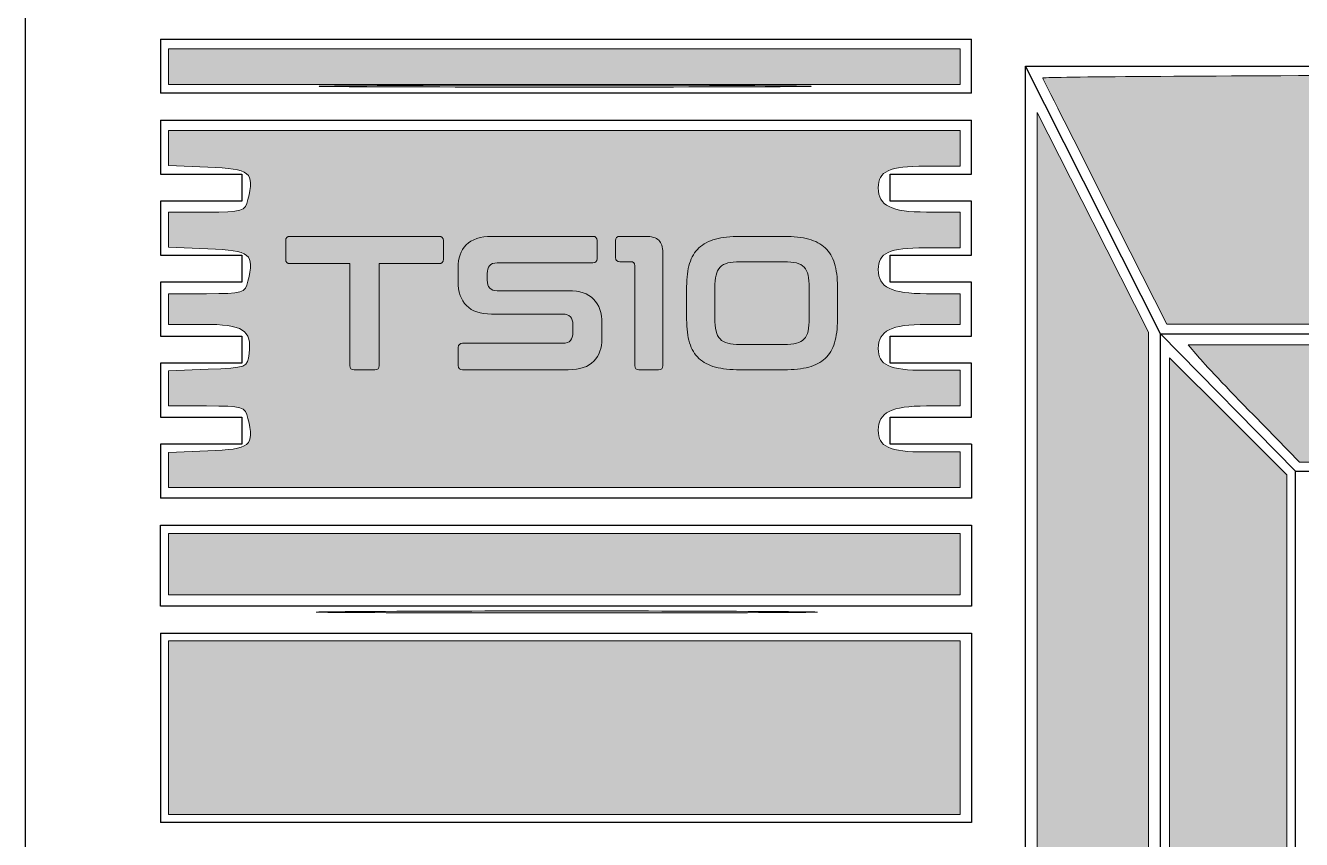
# Model space of a CAD drawing. Header units: millimetres. Extents: x 69 to 133, y 42 to 159.
# Drawn here: x 69.26 to 92.29, y 86.5 to 101.2 of the extents above; entities that cross this region are included whole.
import ezdxf

# ---------------------------------------------------------------- set-up
doc = ezdxf.new("R2010")
doc.units = ezdxf.units.MM
doc.header["$MEASUREMENT"] = 0
doc.layers.add('svg1962', color=7, linetype='Continuous')

# ---------------------------------------------------------------- blocks, each defined once
blk = doc.blocks.new('block 3')
at = {"layer": 'svg1962', "true_color": 0x999999}
h = blk.add_hatch(color=253, dxfattribs=at)
h.dxf.hatch_style = 2
h.paths.add_polyline_path([(71.835, 100.462), (71.835, 100.784), (78.979, 100.784), (86.123, 100.784), (86.123, 100.462), (86.123, 100.139), (78.979, 100.139), (71.835, 100.139)])
at = {"layer": 'svg1962', "true_color": 0x333333}
h = blk.add_hatch(color=250, dxfattribs=at)
h.dxf.hatch_style = 2
edge = h.paths.add_edge_path()
edge.add_spline(control_points=[(88.751, 97.996), (88.144, 99.2), (87.633, 100.216), (87.615, 100.254), (87.597, 100.292), (97.334, 100.324), (109.253, 100.324), (109.253, 100.324), (130.924, 100.324), (130.924, 100.324), (130.924, 100.324), (129.796, 98.065), (129.796, 98.065), (129.796, 98.065), (128.668, 95.807), (128.668, 95.807), (128.668, 95.807), (109.261, 95.807), (109.261, 95.807), (109.261, 95.807), (89.855, 95.807), (89.855, 95.807), (89.855, 95.807), (88.751, 97.996), (88.751, 97.996)], knot_values=[0, 0, 0, 0, 1, 1, 1, 2, 2, 2, 3, 3, 3, 4, 4, 4, 5, 5, 5, 6, 6, 6, 7, 7, 7, 8, 8, 8, 8], degree=3, periodic=1)
at = {"layer": 'svg1962', "true_color": 0x808080}
h = blk.add_hatch(color=8, dxfattribs=at)
h.dxf.hatch_style = 2
edge = h.paths.add_edge_path()
edge.add_spline(control_points=[(75.414, 100.116), (77.407, 100.13), (80.643, 100.13), (82.604, 100.116), (84.565, 100.102), (82.933, 100.091), (78.979, 100.091), (75.024, 100.091), (73.42, 100.102), (75.414, 100.116), (75.414, 100.116), (75.414, 100.116), (75.414, 100.116)], knot_values=[0, 0, 0, 0, 1, 1, 1, 2, 2, 2, 3, 3, 3, 4, 4, 4, 4], degree=3, periodic=1)
at = {"layer": 'svg1962', "true_color": 0x1a1a1a}
h = blk.add_hatch(color=179, dxfattribs=at)
h.dxf.hatch_style = 2
edge = h.paths.add_edge_path()
edge.add_spline(control_points=[(87.511, 72.092), (87.511, 72.092), (87.516, 99.632), (87.516, 99.632), (87.516, 99.632), (88.52, 97.65), (88.52, 97.65), (88.52, 97.65), (89.524, 95.668), (89.524, 95.668), (89.524, 95.668), (89.529, 71.17), (89.529, 71.17), (89.529, 71.17), (89.534, 46.673), (89.534, 46.673), (89.534, 46.673), (109.215, 46.673), (109.215, 46.673), (109.215, 46.673), (128.896, 46.673), (128.896, 46.673), (128.896, 46.673), (128.896, 71.102), (128.896, 71.102), (128.896, 71.102), (128.896, 95.532), (128.896, 95.532), (128.896, 95.532), (129.532, 96.799), (129.532, 96.799), (129.882, 97.495), (130.359, 98.418), (130.591, 98.849), (130.591, 98.849), (131.013, 99.632), (131.013, 99.632), (131.013, 99.632), (131.015, 72.092), (131.015, 72.092), (131.015, 72.092), (131.017, 44.552), (131.017, 44.552), (131.017, 44.552), (109.261, 44.552), (109.261, 44.552), (109.261, 44.552), (87.506, 44.552), (87.506, 44.552), (87.506, 44.552), (87.511, 72.092), (87.511, 72.092)], knot_values=[0, 0, 0, 0, 1, 1, 1, 2, 2, 2, 3, 3, 3, 4, 4, 4, 5, 5, 5, 6, 6, 6, 7, 7, 7, 8, 8, 8, 9, 9, 9, 10, 10, 10, 11, 11, 11, 12, 12, 12, 13, 13, 13, 14, 14, 14, 15, 15, 15, 16, 16, 16, 17, 17, 17, 17], degree=3, periodic=1)
at = {"layer": 'svg1962', "true_color": 0x999999}
h = blk.add_hatch(color=253, dxfattribs=at)
h.dxf.hatch_style = 2
edge = h.paths.add_edge_path()
edge.add_spline(control_points=[(71.835, 93.175), (71.835, 93.175), (71.835, 93.494), (71.835, 93.494), (71.835, 93.494), (72.548, 93.521), (72.548, 93.521), (73.319, 93.55), (73.394, 93.612), (73.27, 94.108), (73.217, 94.32), (73.177, 94.332), (72.524, 94.332), (72.524, 94.332), (71.835, 94.332), (71.835, 94.332), (71.835, 94.332), (71.835, 94.65), (71.835, 94.65), (71.835, 94.65), (71.835, 94.969), (71.835, 94.969), (71.835, 94.969), (72.549, 94.996), (72.549, 94.996), (73.256, 95.023), (73.264, 95.026), (73.293, 95.282), (73.341, 95.703), (73.179, 95.806), (72.469, 95.806), (72.469, 95.806), (71.835, 95.806), (71.835, 95.806), (71.835, 95.806), (71.835, 96.083), (71.835, 96.083), (71.835, 96.083), (71.835, 96.36), (71.835, 96.36), (71.835, 96.36), (72.524, 96.36), (72.524, 96.36), (73.177, 96.36), (73.217, 96.371), (73.27, 96.583), (73.394, 97.079), (73.319, 97.141), (72.548, 97.17), (72.548, 97.17), (71.835, 97.197), (71.835, 97.197), (71.835, 97.197), (71.835, 97.516), (71.835, 97.516), (71.835, 97.516), (71.835, 97.834), (71.835, 97.834), (71.835, 97.834), (72.524, 97.834), (72.524, 97.834), (73.177, 97.834), (73.217, 97.846), (73.27, 98.058), (73.394, 98.554), (73.319, 98.616), (72.548, 98.645), (72.548, 98.645), (71.835, 98.672), (71.835, 98.672), (71.835, 98.672), (71.835, 98.991), (71.835, 98.991), (71.835, 98.991), (71.835, 99.309), (71.835, 99.309), (71.835, 99.309), (78.979, 99.309), (78.979, 99.309), (78.979, 99.309), (86.123, 99.309), (86.123, 99.309), (86.123, 99.309), (86.123, 98.987), (86.123, 98.987), (86.123, 98.987), (86.123, 98.664), (86.123, 98.664), (86.123, 98.664), (85.496, 98.664), (85.496, 98.664), (84.844, 98.664), (84.648, 98.573), (84.648, 98.27), (84.648, 97.95), (84.878, 97.834), (85.517, 97.834), (85.517, 97.834), (86.123, 97.834), (86.123, 97.834), (86.123, 97.834), (86.123, 97.512), (86.123, 97.512), (86.123, 97.512), (86.123, 97.189), (86.123, 97.189), (86.123, 97.189), (85.496, 97.189), (85.496, 97.189), (84.844, 97.189), (84.648, 97.098), (84.648, 96.795), (84.648, 96.475), (84.878, 96.36), (85.517, 96.36), (85.517, 96.36), (86.123, 96.36), (86.123, 96.36), (86.123, 96.36), (86.123, 96.083), (86.123, 96.083), (86.123, 96.083), (86.123, 95.806), (86.123, 95.806), (86.123, 95.806), (85.517, 95.806), (85.517, 95.806), (84.878, 95.806), (84.648, 95.691), (84.648, 95.371), (84.648, 95.068), (84.844, 94.977), (85.496, 94.977), (85.496, 94.977), (86.123, 94.977), (86.123, 94.977), (86.123, 94.977), (86.123, 94.654), (86.123, 94.654), (86.123, 94.654), (86.123, 94.332), (86.123, 94.332), (86.123, 94.332), (85.517, 94.332), (85.517, 94.332), (84.878, 94.332), (84.648, 94.216), (84.648, 93.896), (84.648, 93.593), (84.844, 93.502), (85.496, 93.502), (85.496, 93.502), (86.123, 93.502), (86.123, 93.502), (86.123, 93.502), (86.123, 93.179), (86.123, 93.179), (86.123, 93.179), (86.123, 92.857), (86.123, 92.857), (86.123, 92.857), (78.979, 92.857), (78.979, 92.857), (78.979, 92.857), (71.835, 92.857), (71.835, 92.857), (71.835, 92.857), (71.835, 93.175), (71.835, 93.175)], knot_values=[0, 0, 0, 0, 1, 1, 1, 2, 2, 2, 3, 3, 3, 4, 4, 4, 5, 5, 5, 6, 6, 6, 7, 7, 7, 8, 8, 8, 9, 9, 9, 10, 10, 10, 11, 11, 11, 12, 12, 12, 13, 13, 13, 14, 14, 14, 15, 15, 15, 16, 16, 16, 17, 17, 17, 18, 18, 18, 19, 19, 19, 20, 20, 20, 21, 21, 21, 22, 22, 22, 23, 23, 23, 24, 24, 24, 25, 25, 25, 26, 26, 26, 27, 27, 27, 28, 28, 28, 29, 29, 29, 30, 30, 30, 31, 31, 31, 32, 32, 32, 33, 33, 33, 34, 34, 34, 35, 35, 35, 36, 36, 36, 37, 37, 37, 38, 38, 38, 39, 39, 39, 40, 40, 40, 41, 41, 41, 42, 42, 42, 43, 43, 43, 44, 44, 44, 45, 45, 45, 46, 46, 46, 47, 47, 47, 48, 48, 48, 49, 49, 49, 50, 50, 50, 51, 51, 51, 52, 52, 52, 53, 53, 53, 54, 54, 54, 55, 55, 55, 56, 56, 56, 56], degree=3, periodic=1)
at = {"layer": 'svg1962', "true_color": 0x666666}
h = blk.add_hatch(color=251, dxfattribs=at)
h.dxf.hatch_style = 2
edge = h.paths.add_edge_path()
edge.add_spline(control_points=[(91.418, 94.17), (90.961, 94.639), (90.509, 95.116), (90.415, 95.23), (90.415, 95.23), (90.243, 95.438), (90.243, 95.438), (90.243, 95.438), (109.255, 95.438), (109.255, 95.438), (109.255, 95.438), (128.267, 95.438), (128.267, 95.438), (128.267, 95.438), (127.277, 94.378), (127.277, 94.378), (127.277, 94.378), (126.287, 93.318), (126.287, 93.318), (126.287, 93.318), (109.269, 93.318), (109.269, 93.318), (109.269, 93.318), (92.25, 93.318), (92.25, 93.318), (92.25, 93.318), (91.418, 94.17), (91.418, 94.17)], knot_values=[0, 0, 0, 0, 1, 1, 1, 2, 2, 2, 3, 3, 3, 4, 4, 4, 5, 5, 5, 6, 6, 6, 7, 7, 7, 8, 8, 8, 9, 9, 9, 9], degree=3, periodic=1)
at = {"layer": 'svg1962', "true_color": 0x333333}
h = blk.add_hatch(color=250, dxfattribs=at)
h.dxf.hatch_style = 2
h.paths.add_polyline_path([(89.903, 71.077), (89.903, 95.204), (90.963, 94.147), (92.023, 93.09), (92.023, 70.02), (92.023, 46.949), (90.963, 46.949), (89.903, 46.949)])
at = {"layer": 'svg1962', "true_color": 0x999999}
h = blk.add_hatch(color=253, dxfattribs=at)
h.dxf.hatch_style = 2
h.paths.add_polyline_path([(71.835, 91.474), (71.835, 92.027), (78.979, 92.027), (86.123, 92.027), (86.123, 91.474), (86.123, 90.921), (78.979, 90.921), (71.835, 90.921)])
h = blk.add_hatch(color=253, dxfattribs=at)
h.dxf.hatch_style = 2
edge = h.paths.add_edge_path()
edge.add_spline(control_points=[(75.361, 90.621), (77.376, 90.635), (80.674, 90.635), (82.689, 90.621), (84.705, 90.607), (83.056, 90.596), (79.025, 90.596), (74.994, 90.596), (73.345, 90.607), (75.361, 90.621)], knot_values=[0, 0, 0, 0, 1, 1, 1, 2, 2, 2, 3, 3, 3, 3], degree=3, periodic=1)
h = blk.add_hatch(color=253, dxfattribs=at)
h.dxf.hatch_style = 2
h.paths.add_polyline_path([(71.835, 88.524), (71.835, 90.091), (78.979, 90.091), (86.123, 90.091), (86.123, 88.524), (86.123, 86.957), (78.979, 86.957), (71.835, 86.957)])
at = {"layer": 'svg1962', "color": 254, "lineweight": 25, "true_color": 0xe7e7e7}
blk.add_lwpolyline([(69.255, 159.004), (133.154, 159.004), (133.154, 41.938), (69.255, 41.938), (69.255, 159.004)], dxfattribs=at)
at = {"layer": 'svg1962', "color": 178, "lineweight": 25, "true_color": 0x060606}
for points in [[(71.694, 100.959), (86.327, 100.959)], [(71.694, 100.959), (71.694, 99.983)], [(86.327, 99.983), (86.327, 100.959)], [(87.303, 44.377), (87.303, 100.471)], [(87.303, 100.471), (131.203, 100.471)], [(89.742, 95.637), (87.303, 100.471)], [(86.327, 99.983), (71.694, 99.983)], [(71.694, 99.495), (86.327, 99.495)], [(71.694, 99.495), (71.694, 98.52)], [(86.327, 98.52), (86.327, 99.495)], [(71.694, 98.52), (73.157, 98.52)], [(73.157, 98.52), (73.157, 98.032)], [(84.864, 98.52), (86.327, 98.52)], [(84.864, 98.032), (84.864, 98.52)], [(73.157, 98.032), (71.694, 98.032)], [(71.694, 98.032), (71.694, 97.057)], [(86.327, 98.032), (84.864, 98.032)], [(86.327, 97.057), (86.327, 98.032)], [(71.694, 97.057), (73.157, 97.057)], [(73.157, 97.057), (73.157, 96.569)], [(84.864, 97.057), (86.327, 97.057)], [(84.864, 96.569), (84.864, 97.057)], [(73.157, 96.569), (71.694, 96.569)], [(71.694, 96.569), (71.694, 95.593)], [(86.327, 96.569), (84.864, 96.569)], [(86.327, 95.593), (86.327, 96.569)], [(71.694, 95.593), (73.157, 95.593)], [(73.157, 95.593), (73.157, 95.105)], [(84.864, 95.593), (86.327, 95.593)], [(84.864, 95.105), (84.864, 95.593)], [(89.742, 95.637), (128.764, 95.637), (128.764, 46.816), (89.742, 46.816), (89.742, 95.637)], [(92.18, 93.154), (89.742, 95.637)], [(89.742, 95.637), (89.742, 95.637)], [(73.157, 95.105), (71.694, 95.105)], [(71.694, 95.105), (71.694, 94.13)], [(86.327, 95.105), (84.864, 95.105)], [(86.327, 94.13), (86.327, 95.105)], [(71.694, 94.13), (73.157, 94.13)], [(73.157, 94.13), (73.157, 93.642)], [(84.864, 94.13), (86.327, 94.13)], [(84.864, 93.642), (84.864, 94.13)], [(73.157, 93.642), (71.694, 93.642)], [(71.694, 93.642), (71.694, 92.667)], [(86.327, 93.642), (84.864, 93.642)], [(86.327, 93.642), (86.327, 92.667)], [(92.18, 93.154), (126.325, 93.154), (126.325, 46.816), (92.18, 46.816), (92.18, 93.154)], [(86.327, 92.667), (71.694, 92.667)], [(71.694, 92.179), (86.327, 92.179)], [(71.694, 90.715), (71.694, 92.179)], [(86.327, 92.179), (86.327, 90.715)], [(86.327, 90.715), (71.694, 90.715)], [(71.694, 90.228), (86.327, 90.228)], [(71.694, 90.228), (71.694, 86.813)], [(86.327, 90.228), (86.327, 86.813)], [(86.327, 86.813), (71.694, 86.813)]]:
    blk.add_lwpolyline(points, dxfattribs=at)
at = {"layer": 'svg1962', "lineweight": 0}
for points in [[(71.835, 100.462), (71.835, 100.784), (78.979, 100.784), (86.123, 100.784), (86.123, 100.462), (86.123, 100.139), (78.979, 100.139), (71.835, 100.139), (71.835, 100.462)], [(89.903, 71.077), (89.903, 95.204), (90.963, 94.147), (92.023, 93.09), (92.023, 70.02), (92.023, 46.949), (90.963, 46.949), (89.903, 46.949), (89.903, 71.077)], [(71.835, 91.474), (71.835, 92.027), (78.979, 92.027), (86.123, 92.027), (86.123, 91.474), (86.123, 90.921), (78.979, 90.921), (71.835, 90.921), (71.835, 91.474)], [(71.835, 88.524), (71.835, 90.091), (78.979, 90.091), (86.123, 90.091), (86.123, 88.524), (86.123, 86.957), (78.979, 86.957), (71.835, 86.957), (71.835, 88.524)]]:
    blk.add_lwpolyline(points, dxfattribs=at)
for points, knots in [([(88.751, 97.996), (88.144, 99.2), (87.633, 100.216), (87.615, 100.254), (87.597, 100.292), (97.334, 100.324), (109.253, 100.324), (109.253, 100.324), (130.924, 100.324), (130.924, 100.324), (130.924, 100.324), (129.796, 98.065), (129.796, 98.065), (129.796, 98.065), (128.668, 95.807), (128.668, 95.807), (128.668, 95.807), (109.261, 95.807), (109.261, 95.807), (109.261, 95.807), (89.855, 95.807), (89.855, 95.807), (89.855, 95.807), (88.751, 97.996), (88.751, 97.996)], [0, 0, 0, 0, 1, 1, 1, 2, 2, 2, 3, 3, 3, 4, 4, 4, 5, 5, 5, 6, 6, 6, 7, 7, 7, 8, 8, 8, 8]), ([(75.414, 100.116), (77.407, 100.13), (80.643, 100.13), (82.604, 100.116), (84.565, 100.102), (82.933, 100.091), (78.979, 100.091), (75.024, 100.091), (73.42, 100.102), (75.414, 100.116), (75.414, 100.116), (75.414, 100.116), (75.414, 100.116)], [0, 0, 0, 0, 1, 1, 1, 2, 2, 2, 3, 3, 3, 4, 4, 4, 4]), ([(87.511, 72.092), (87.511, 72.092), (87.516, 99.632), (87.516, 99.632), (87.516, 99.632), (88.52, 97.65), (88.52, 97.65), (88.52, 97.65), (89.524, 95.668), (89.524, 95.668), (89.524, 95.668), (89.529, 71.17), (89.529, 71.17), (89.529, 71.17), (89.534, 46.673), (89.534, 46.673), (89.534, 46.673), (109.215, 46.673), (109.215, 46.673), (109.215, 46.673), (128.896, 46.673), (128.896, 46.673), (128.896, 46.673), (128.896, 71.102), (128.896, 71.102), (128.896, 71.102), (128.896, 95.532), (128.896, 95.532), (128.896, 95.532), (129.532, 96.799), (129.532, 96.799), (129.882, 97.495), (130.359, 98.418), (130.591, 98.849), (130.591, 98.849), (131.013, 99.632), (131.013, 99.632), (131.013, 99.632), (131.015, 72.092), (131.015, 72.092), (131.015, 72.092), (131.017, 44.552), (131.017, 44.552), (131.017, 44.552), (109.261, 44.552), (109.261, 44.552), (109.261, 44.552), (87.506, 44.552), (87.506, 44.552), (87.506, 44.552), (87.511, 72.092), (87.511, 72.092)], [0, 0, 0, 0, 1, 1, 1, 2, 2, 2, 3, 3, 3, 4, 4, 4, 5, 5, 5, 6, 6, 6, 7, 7, 7, 8, 8, 8, 9, 9, 9, 10, 10, 10, 11, 11, 11, 12, 12, 12, 13, 13, 13, 14, 14, 14, 15, 15, 15, 16, 16, 16, 17, 17, 17, 17]), ([(71.835, 93.175), (71.835, 93.175), (71.835, 93.494), (71.835, 93.494), (71.835, 93.494), (72.548, 93.521), (72.548, 93.521), (73.319, 93.55), (73.394, 93.612), (73.27, 94.108), (73.217, 94.32), (73.177, 94.332), (72.524, 94.332), (72.524, 94.332), (71.835, 94.332), (71.835, 94.332), (71.835, 94.332), (71.835, 94.65), (71.835, 94.65), (71.835, 94.65), (71.835, 94.969), (71.835, 94.969), (71.835, 94.969), (72.549, 94.996), (72.549, 94.996), (73.256, 95.023), (73.264, 95.026), (73.293, 95.282), (73.341, 95.703), (73.179, 95.806), (72.469, 95.806), (72.469, 95.806), (71.835, 95.806), (71.835, 95.806), (71.835, 95.806), (71.835, 96.083), (71.835, 96.083), (71.835, 96.083), (71.835, 96.36), (71.835, 96.36), (71.835, 96.36), (72.524, 96.36), (72.524, 96.36), (73.177, 96.36), (73.217, 96.371), (73.27, 96.583), (73.394, 97.079), (73.319, 97.141), (72.548, 97.17), (72.548, 97.17), (71.835, 97.197), (71.835, 97.197), (71.835, 97.197), (71.835, 97.516), (71.835, 97.516), (71.835, 97.516), (71.835, 97.834), (71.835, 97.834), (71.835, 97.834), (72.524, 97.834), (72.524, 97.834), (73.177, 97.834), (73.217, 97.846), (73.27, 98.058), (73.394, 98.554), (73.319, 98.616), (72.548, 98.645), (72.548, 98.645), (71.835, 98.672), (71.835, 98.672), (71.835, 98.672), (71.835, 98.991), (71.835, 98.991), (71.835, 98.991), (71.835, 99.309), (71.835, 99.309), (71.835, 99.309), (78.979, 99.309), (78.979, 99.309), (78.979, 99.309), (86.123, 99.309), (86.123, 99.309), (86.123, 99.309), (86.123, 98.987), (86.123, 98.987), (86.123, 98.987), (86.123, 98.664), (86.123, 98.664), (86.123, 98.664), (85.496, 98.664), (85.496, 98.664), (84.844, 98.664), (84.648, 98.573), (84.648, 98.27), (84.648, 97.95), (84.878, 97.834), (85.517, 97.834), (85.517, 97.834), (86.123, 97.834), (86.123, 97.834), (86.123, 97.834), (86.123, 97.512), (86.123, 97.512), (86.123, 97.512), (86.123, 97.189), (86.123, 97.189), (86.123, 97.189), (85.496, 97.189), (85.496, 97.189), (84.844, 97.189), (84.648, 97.098), (84.648, 96.795), (84.648, 96.475), (84.878, 96.36), (85.517, 96.36), (85.517, 96.36), (86.123, 96.36), (86.123, 96.36), (86.123, 96.36), (86.123, 96.083), (86.123, 96.083), (86.123, 96.083), (86.123, 95.806), (86.123, 95.806), (86.123, 95.806), (85.517, 95.806), (85.517, 95.806), (84.878, 95.806), (84.648, 95.691), (84.648, 95.371), (84.648, 95.068), (84.844, 94.977), (85.496, 94.977), (85.496, 94.977), (86.123, 94.977), (86.123, 94.977), (86.123, 94.977), (86.123, 94.654), (86.123, 94.654), (86.123, 94.654), (86.123, 94.332), (86.123, 94.332), (86.123, 94.332), (85.517, 94.332), (85.517, 94.332), (84.878, 94.332), (84.648, 94.216), (84.648, 93.896), (84.648, 93.593), (84.844, 93.502), (85.496, 93.502), (85.496, 93.502), (86.123, 93.502), (86.123, 93.502), (86.123, 93.502), (86.123, 93.179), (86.123, 93.179), (86.123, 93.179), (86.123, 92.857), (86.123, 92.857), (86.123, 92.857), (78.979, 92.857), (78.979, 92.857), (78.979, 92.857), (71.835, 92.857), (71.835, 92.857), (71.835, 92.857), (71.835, 93.175), (71.835, 93.175)], [0, 0, 0, 0, 1, 1, 1, 2, 2, 2, 3, 3, 3, 4, 4, 4, 5, 5, 5, 6, 6, 6, 7, 7, 7, 8, 8, 8, 9, 9, 9, 10, 10, 10, 11, 11, 11, 12, 12, 12, 13, 13, 13, 14, 14, 14, 15, 15, 15, 16, 16, 16, 17, 17, 17, 18, 18, 18, 19, 19, 19, 20, 20, 20, 21, 21, 21, 22, 22, 22, 23, 23, 23, 24, 24, 24, 25, 25, 25, 26, 26, 26, 27, 27, 27, 28, 28, 28, 29, 29, 29, 30, 30, 30, 31, 31, 31, 32, 32, 32, 33, 33, 33, 34, 34, 34, 35, 35, 35, 36, 36, 36, 37, 37, 37, 38, 38, 38, 39, 39, 39, 40, 40, 40, 41, 41, 41, 42, 42, 42, 43, 43, 43, 44, 44, 44, 45, 45, 45, 46, 46, 46, 47, 47, 47, 48, 48, 48, 49, 49, 49, 50, 50, 50, 51, 51, 51, 52, 52, 52, 53, 53, 53, 54, 54, 54, 55, 55, 55, 56, 56, 56, 56]), ([(91.418, 94.17), (90.961, 94.639), (90.509, 95.116), (90.415, 95.23), (90.415, 95.23), (90.243, 95.438), (90.243, 95.438), (90.243, 95.438), (109.255, 95.438), (109.255, 95.438), (109.255, 95.438), (128.267, 95.438), (128.267, 95.438), (128.267, 95.438), (127.277, 94.378), (127.277, 94.378), (127.277, 94.378), (126.287, 93.318), (126.287, 93.318), (126.287, 93.318), (109.269, 93.318), (109.269, 93.318), (109.269, 93.318), (92.25, 93.318), (92.25, 93.318), (92.25, 93.318), (91.418, 94.17), (91.418, 94.17)], [0, 0, 0, 0, 1, 1, 1, 2, 2, 2, 3, 3, 3, 4, 4, 4, 5, 5, 5, 6, 6, 6, 7, 7, 7, 8, 8, 8, 9, 9, 9, 9]), ([(75.361, 90.621), (77.376, 90.635), (80.674, 90.635), (82.689, 90.621), (84.705, 90.607), (83.056, 90.596), (79.025, 90.596), (74.994, 90.596), (73.345, 90.607), (75.361, 90.621)], [0, 0, 0, 0, 1, 1, 1, 2, 2, 2, 3, 3, 3, 3])]:
    blk.add_open_spline(points, degree=3, knots=knots, dxfattribs=at)
blk = doc.blocks.new('block 62')
at = {"layer": 'svg1962', "true_color": 0x000000}
h = blk.add_hatch(color=178, dxfattribs=at)
h.dxf.hatch_style = 2
edge = h.paths.add_edge_path()
edge.add_spline(control_points=[(76.718, 97.395), (76.771, 97.395), (76.797, 97.37), (76.797, 97.319), (76.797, 97.319), (76.797, 96.982), (76.797, 96.982), (76.797, 96.929), (76.771, 96.903), (76.718, 96.903), (76.718, 96.903), (75.637, 96.903), (75.637, 96.903), (75.637, 96.903), (75.637, 95.062), (75.637, 95.062), (75.637, 95.011), (75.612, 94.986), (75.562, 94.986), (75.562, 94.986), (75.186, 94.986), (75.186, 94.986), (75.136, 94.986), (75.111, 95.011), (75.111, 95.062), (75.111, 95.062), (75.111, 96.903), (75.111, 96.903), (75.111, 96.903), (74.03, 96.903), (74.03, 96.903), (73.977, 96.903), (73.951, 96.929), (73.951, 96.982), (73.951, 96.982), (73.951, 97.319), (73.951, 97.319), (73.951, 97.37), (73.977, 97.395), (74.03, 97.395), (74.03, 97.395), (76.718, 97.395), (76.718, 97.395)], knot_values=[0, 0, 0, 0, 1, 1, 1, 2, 2, 2, 3, 3, 3, 4, 4, 4, 5, 5, 5, 6, 6, 6, 7, 7, 7, 8, 8, 8, 9, 9, 9, 10, 10, 10, 11, 11, 11, 12, 12, 12, 13, 13, 13, 14, 14, 14, 14], degree=3, periodic=1)
h = blk.add_hatch(color=178, dxfattribs=at)
h.dxf.hatch_style = 2
edge = h.paths.add_edge_path()
edge.add_spline(control_points=[(79.495, 97.395), (79.546, 97.395), (79.571, 97.37), (79.571, 97.319), (79.571, 97.319), (79.571, 96.992), (79.571, 96.992), (79.571, 96.942), (79.546, 96.916), (79.495, 96.916), (79.495, 96.916), (77.771, 96.916), (77.771, 96.916), (77.704, 96.916), (77.657, 96.899), (77.63, 96.865), (77.602, 96.83), (77.589, 96.783), (77.589, 96.724), (77.589, 96.724), (77.589, 96.607), (77.589, 96.607), (77.589, 96.478), (77.648, 96.414), (77.768, 96.414), (77.768, 96.414), (79.058, 96.414), (79.058, 96.414), (79.258, 96.414), (79.408, 96.363), (79.509, 96.261), (79.61, 96.159), (79.66, 96.012), (79.66, 95.822), (79.66, 95.822), (79.66, 95.547), (79.66, 95.547), (79.66, 95.379), (79.611, 95.244), (79.512, 95.141), (79.414, 95.037), (79.26, 94.986), (79.051, 94.986), (79.051, 94.986), (77.145, 94.986), (77.145, 94.986), (77.092, 94.986), (77.066, 95.011), (77.066, 95.062), (77.066, 95.062), (77.066, 95.389), (77.066, 95.389), (77.066, 95.439), (77.092, 95.464), (77.145, 95.464), (77.145, 95.464), (78.952, 95.464), (78.952, 95.464), (79.018, 95.464), (79.065, 95.481), (79.093, 95.516), (79.12, 95.55), (79.134, 95.597), (79.134, 95.657), (79.134, 95.657), (79.134, 95.798), (79.134, 95.798), (79.134, 95.926), (79.074, 95.991), (78.955, 95.991), (78.955, 95.991), (77.664, 95.991), (77.664, 95.991), (77.465, 95.991), (77.314, 96.042), (77.214, 96.144), (77.113, 96.246), (77.062, 96.392), (77.062, 96.583), (77.062, 96.583), (77.062, 96.834), (77.062, 96.834), (77.062, 97.001), (77.111, 97.137), (77.21, 97.24), (77.309, 97.343), (77.462, 97.395), (77.671, 97.395), (77.671, 97.395), (79.495, 97.395), (79.495, 97.395)], knot_values=[0, 0, 0, 0, 1, 1, 1, 2, 2, 2, 3, 3, 3, 4, 4, 4, 5, 5, 5, 6, 6, 6, 7, 7, 7, 8, 8, 8, 9, 9, 9, 10, 10, 10, 11, 11, 11, 12, 12, 12, 13, 13, 13, 14, 14, 14, 15, 15, 15, 16, 16, 16, 17, 17, 17, 18, 18, 18, 19, 19, 19, 20, 20, 20, 21, 21, 21, 22, 22, 22, 23, 23, 23, 24, 24, 24, 25, 25, 25, 26, 26, 26, 27, 27, 27, 28, 28, 28, 29, 29, 29, 30, 30, 30, 30], degree=3, periodic=1)
h = blk.add_hatch(color=178, dxfattribs=at)
h.dxf.hatch_style = 2
edge = h.paths.add_edge_path()
edge.add_spline(control_points=[(80.442, 97.395), (80.556, 97.395), (80.638, 97.371), (80.686, 97.324), (80.734, 97.277), (80.758, 97.203), (80.758, 97.102), (80.758, 97.102), (80.758, 95.062), (80.758, 95.062), (80.758, 95.011), (80.733, 94.986), (80.683, 94.986), (80.683, 94.986), (80.328, 94.986), (80.328, 94.986), (80.278, 94.986), (80.252, 95.011), (80.252, 95.062), (80.252, 95.062), (80.252, 96.865), (80.252, 96.865), (80.252, 96.913), (80.228, 96.937), (80.18, 96.937), (80.18, 96.937), (79.984, 96.937), (79.984, 96.937), (79.931, 96.937), (79.905, 96.963), (79.905, 97.013), (79.905, 97.013), (79.905, 97.319), (79.905, 97.319), (79.905, 97.37), (79.931, 97.395), (79.984, 97.395), (79.984, 97.395), (80.442, 97.395), (80.442, 97.395)], knot_values=[0, 0, 0, 0, 1, 1, 1, 2, 2, 2, 3, 3, 3, 4, 4, 4, 5, 5, 5, 6, 6, 6, 7, 7, 7, 8, 8, 8, 9, 9, 9, 10, 10, 10, 11, 11, 11, 12, 12, 12, 13, 13, 13, 13], degree=3, periodic=1)
h = blk.add_hatch(color=178, dxfattribs=at)
h.dxf.hatch_style = 2
edge = h.paths.add_edge_path()
edge.add_spline(control_points=[(82.947, 97.395), (83.121, 97.395), (83.269, 97.378), (83.391, 97.345), (83.513, 97.312), (83.612, 97.259), (83.689, 97.187), (83.766, 97.114), (83.822, 97.021), (83.857, 96.906), (83.893, 96.791), (83.911, 96.652), (83.911, 96.486), (83.911, 96.486), (83.911, 95.895), (83.911, 95.895), (83.911, 95.729), (83.893, 95.589), (83.857, 95.473), (83.822, 95.357), (83.766, 95.263), (83.689, 95.19), (83.612, 95.118), (83.513, 95.066), (83.391, 95.034), (83.269, 95.002), (83.121, 94.986), (82.947, 94.986), (82.947, 94.986), (82.152, 94.986), (82.152, 94.986), (81.978, 94.986), (81.83, 95.002), (81.708, 95.034), (81.587, 95.066), (81.487, 95.118), (81.41, 95.19), (81.334, 95.263), (81.277, 95.357), (81.242, 95.473), (81.206, 95.589), (81.188, 95.729), (81.188, 95.895), (81.188, 95.895), (81.188, 96.486), (81.188, 96.486), (81.188, 96.652), (81.206, 96.791), (81.242, 96.906), (81.277, 97.021), (81.334, 97.114), (81.41, 97.187), (81.487, 97.259), (81.587, 97.312), (81.708, 97.345), (81.83, 97.378), (81.978, 97.395), (82.152, 97.395), (82.152, 97.395), (82.947, 97.395), (82.947, 97.395)], knot_values=[0, 0, 0, 0, 1, 1, 1, 2, 2, 2, 3, 3, 3, 4, 4, 4, 5, 5, 5, 6, 6, 6, 7, 7, 7, 8, 8, 8, 9, 9, 9, 10, 10, 10, 11, 11, 11, 12, 12, 12, 13, 13, 13, 14, 14, 14, 15, 15, 15, 16, 16, 16, 17, 17, 17, 18, 18, 18, 19, 19, 19, 20, 20, 20, 20], degree=3, periodic=1)
edge = h.paths.add_edge_path()
edge.add_spline(control_points=[(81.698, 95.915), (81.698, 95.823), (81.705, 95.747), (81.719, 95.686), (81.732, 95.625), (81.756, 95.577), (81.791, 95.542), (81.825, 95.506), (81.872, 95.481), (81.93, 95.466), (81.989, 95.451), (82.063, 95.443), (82.152, 95.443), (82.152, 95.443), (82.947, 95.443), (82.947, 95.443), (83.037, 95.443), (83.111, 95.451), (83.169, 95.466), (83.228, 95.481), (83.274, 95.506), (83.308, 95.542), (83.343, 95.577), (83.367, 95.625), (83.381, 95.686), (83.395, 95.747), (83.401, 95.823), (83.401, 95.915), (83.401, 95.915), (83.401, 96.466), (83.401, 96.466), (83.401, 96.557), (83.395, 96.633), (83.381, 96.693), (83.367, 96.752), (83.343, 96.801), (83.308, 96.837), (83.274, 96.874), (83.228, 96.9), (83.169, 96.915), (83.111, 96.93), (83.037, 96.937), (82.947, 96.937), (82.947, 96.937), (82.152, 96.937), (82.152, 96.937), (82.063, 96.937), (81.989, 96.93), (81.93, 96.915), (81.872, 96.9), (81.825, 96.874), (81.791, 96.837), (81.756, 96.801), (81.732, 96.752), (81.719, 96.693), (81.705, 96.633), (81.698, 96.557), (81.698, 96.466), (81.698, 96.466), (81.698, 95.915), (81.698, 95.915)], knot_values=[0, 0, 0, 0, 1, 1, 1, 2, 2, 2, 3, 3, 3, 4, 4, 4, 5, 5, 5, 6, 6, 6, 7, 7, 7, 8, 8, 8, 9, 9, 9, 10, 10, 10, 11, 11, 11, 12, 12, 12, 13, 13, 13, 14, 14, 14, 15, 15, 15, 16, 16, 16, 17, 17, 17, 18, 18, 18, 19, 19, 19, 20, 20, 20, 20], degree=3, periodic=1)
at = {"layer": 'svg1962', "lineweight": 0}
for points, knots in [([(76.718, 97.395), (76.771, 97.395), (76.797, 97.37), (76.797, 97.319), (76.797, 97.319), (76.797, 96.982), (76.797, 96.982), (76.797, 96.929), (76.771, 96.903), (76.718, 96.903), (76.718, 96.903), (75.637, 96.903), (75.637, 96.903), (75.637, 96.903), (75.637, 95.062), (75.637, 95.062), (75.637, 95.011), (75.612, 94.986), (75.562, 94.986), (75.562, 94.986), (75.186, 94.986), (75.186, 94.986), (75.136, 94.986), (75.111, 95.011), (75.111, 95.062), (75.111, 95.062), (75.111, 96.903), (75.111, 96.903), (75.111, 96.903), (74.03, 96.903), (74.03, 96.903), (73.977, 96.903), (73.951, 96.929), (73.951, 96.982), (73.951, 96.982), (73.951, 97.319), (73.951, 97.319), (73.951, 97.37), (73.977, 97.395), (74.03, 97.395), (74.03, 97.395), (76.718, 97.395), (76.718, 97.395)], [0, 0, 0, 0, 1, 1, 1, 2, 2, 2, 3, 3, 3, 4, 4, 4, 5, 5, 5, 6, 6, 6, 7, 7, 7, 8, 8, 8, 9, 9, 9, 10, 10, 10, 11, 11, 11, 12, 12, 12, 13, 13, 13, 14, 14, 14, 14]), ([(79.495, 97.395), (79.546, 97.395), (79.571, 97.37), (79.571, 97.319), (79.571, 97.319), (79.571, 96.992), (79.571, 96.992), (79.571, 96.942), (79.546, 96.916), (79.495, 96.916), (79.495, 96.916), (77.771, 96.916), (77.771, 96.916), (77.704, 96.916), (77.657, 96.899), (77.63, 96.865), (77.602, 96.83), (77.589, 96.783), (77.589, 96.724), (77.589, 96.724), (77.589, 96.607), (77.589, 96.607), (77.589, 96.478), (77.648, 96.414), (77.768, 96.414), (77.768, 96.414), (79.058, 96.414), (79.058, 96.414), (79.258, 96.414), (79.408, 96.363), (79.509, 96.261), (79.61, 96.159), (79.66, 96.012), (79.66, 95.822), (79.66, 95.822), (79.66, 95.547), (79.66, 95.547), (79.66, 95.379), (79.611, 95.244), (79.512, 95.141), (79.414, 95.037), (79.26, 94.986), (79.051, 94.986), (79.051, 94.986), (77.145, 94.986), (77.145, 94.986), (77.092, 94.986), (77.066, 95.011), (77.066, 95.062), (77.066, 95.062), (77.066, 95.389), (77.066, 95.389), (77.066, 95.439), (77.092, 95.464), (77.145, 95.464), (77.145, 95.464), (78.952, 95.464), (78.952, 95.464), (79.018, 95.464), (79.065, 95.481), (79.093, 95.516), (79.12, 95.55), (79.134, 95.597), (79.134, 95.657), (79.134, 95.657), (79.134, 95.798), (79.134, 95.798), (79.134, 95.926), (79.074, 95.991), (78.955, 95.991), (78.955, 95.991), (77.664, 95.991), (77.664, 95.991), (77.465, 95.991), (77.314, 96.042), (77.214, 96.144), (77.113, 96.246), (77.062, 96.392), (77.062, 96.583), (77.062, 96.583), (77.062, 96.834), (77.062, 96.834), (77.062, 97.001), (77.111, 97.137), (77.21, 97.24), (77.309, 97.343), (77.462, 97.395), (77.671, 97.395), (77.671, 97.395), (79.495, 97.395), (79.495, 97.395)], [0, 0, 0, 0, 1, 1, 1, 2, 2, 2, 3, 3, 3, 4, 4, 4, 5, 5, 5, 6, 6, 6, 7, 7, 7, 8, 8, 8, 9, 9, 9, 10, 10, 10, 11, 11, 11, 12, 12, 12, 13, 13, 13, 14, 14, 14, 15, 15, 15, 16, 16, 16, 17, 17, 17, 18, 18, 18, 19, 19, 19, 20, 20, 20, 21, 21, 21, 22, 22, 22, 23, 23, 23, 24, 24, 24, 25, 25, 25, 26, 26, 26, 27, 27, 27, 28, 28, 28, 29, 29, 29, 30, 30, 30, 30]), ([(80.442, 97.395), (80.556, 97.395), (80.638, 97.371), (80.686, 97.324), (80.734, 97.277), (80.758, 97.203), (80.758, 97.102), (80.758, 97.102), (80.758, 95.062), (80.758, 95.062), (80.758, 95.011), (80.733, 94.986), (80.683, 94.986), (80.683, 94.986), (80.328, 94.986), (80.328, 94.986), (80.278, 94.986), (80.252, 95.011), (80.252, 95.062), (80.252, 95.062), (80.252, 96.865), (80.252, 96.865), (80.252, 96.913), (80.228, 96.937), (80.18, 96.937), (80.18, 96.937), (79.984, 96.937), (79.984, 96.937), (79.931, 96.937), (79.905, 96.963), (79.905, 97.013), (79.905, 97.013), (79.905, 97.319), (79.905, 97.319), (79.905, 97.37), (79.931, 97.395), (79.984, 97.395), (79.984, 97.395), (80.442, 97.395), (80.442, 97.395)], [0, 0, 0, 0, 1, 1, 1, 2, 2, 2, 3, 3, 3, 4, 4, 4, 5, 5, 5, 6, 6, 6, 7, 7, 7, 8, 8, 8, 9, 9, 9, 10, 10, 10, 11, 11, 11, 12, 12, 12, 13, 13, 13, 13]), ([(82.947, 97.395), (83.121, 97.395), (83.269, 97.378), (83.391, 97.345), (83.513, 97.312), (83.612, 97.259), (83.689, 97.187), (83.766, 97.114), (83.822, 97.021), (83.857, 96.906), (83.893, 96.791), (83.911, 96.652), (83.911, 96.486), (83.911, 96.486), (83.911, 95.895), (83.911, 95.895), (83.911, 95.729), (83.893, 95.589), (83.857, 95.473), (83.822, 95.357), (83.766, 95.263), (83.689, 95.19), (83.612, 95.118), (83.513, 95.066), (83.391, 95.034), (83.269, 95.002), (83.121, 94.986), (82.947, 94.986), (82.947, 94.986), (82.152, 94.986), (82.152, 94.986), (81.978, 94.986), (81.83, 95.002), (81.708, 95.034), (81.587, 95.066), (81.487, 95.118), (81.41, 95.19), (81.334, 95.263), (81.277, 95.357), (81.242, 95.473), (81.206, 95.589), (81.188, 95.729), (81.188, 95.895), (81.188, 95.895), (81.188, 96.486), (81.188, 96.486), (81.188, 96.652), (81.206, 96.791), (81.242, 96.906), (81.277, 97.021), (81.334, 97.114), (81.41, 97.187), (81.487, 97.259), (81.587, 97.312), (81.708, 97.345), (81.83, 97.378), (81.978, 97.395), (82.152, 97.395), (82.152, 97.395), (82.947, 97.395), (82.947, 97.395)], [0, 0, 0, 0, 1, 1, 1, 2, 2, 2, 3, 3, 3, 4, 4, 4, 5, 5, 5, 6, 6, 6, 7, 7, 7, 8, 8, 8, 9, 9, 9, 10, 10, 10, 11, 11, 11, 12, 12, 12, 13, 13, 13, 14, 14, 14, 15, 15, 15, 16, 16, 16, 17, 17, 17, 18, 18, 18, 19, 19, 19, 20, 20, 20, 20]), ([(81.698, 95.915), (81.698, 95.823), (81.705, 95.747), (81.719, 95.686), (81.732, 95.625), (81.756, 95.577), (81.791, 95.542), (81.825, 95.506), (81.872, 95.481), (81.93, 95.466), (81.989, 95.451), (82.063, 95.443), (82.152, 95.443), (82.152, 95.443), (82.947, 95.443), (82.947, 95.443), (83.037, 95.443), (83.111, 95.451), (83.169, 95.466), (83.228, 95.481), (83.274, 95.506), (83.308, 95.542), (83.343, 95.577), (83.367, 95.625), (83.381, 95.686), (83.395, 95.747), (83.401, 95.823), (83.401, 95.915), (83.401, 95.915), (83.401, 96.466), (83.401, 96.466), (83.401, 96.557), (83.395, 96.633), (83.381, 96.693), (83.367, 96.752), (83.343, 96.801), (83.308, 96.837), (83.274, 96.874), (83.228, 96.9), (83.169, 96.915), (83.111, 96.93), (83.037, 96.937), (82.947, 96.937), (82.947, 96.937), (82.152, 96.937), (82.152, 96.937), (82.063, 96.937), (81.989, 96.93), (81.93, 96.915), (81.872, 96.9), (81.825, 96.874), (81.791, 96.837), (81.756, 96.801), (81.732, 96.752), (81.719, 96.693), (81.705, 96.633), (81.698, 96.557), (81.698, 96.466), (81.698, 96.466), (81.698, 95.915), (81.698, 95.915)], [0, 0, 0, 0, 1, 1, 1, 2, 2, 2, 3, 3, 3, 4, 4, 4, 5, 5, 5, 6, 6, 6, 7, 7, 7, 8, 8, 8, 9, 9, 9, 10, 10, 10, 11, 11, 11, 12, 12, 12, 13, 13, 13, 14, 14, 14, 15, 15, 15, 16, 16, 16, 17, 17, 17, 18, 18, 18, 19, 19, 19, 20, 20, 20, 20])]:
    blk.add_open_spline(points, degree=3, knots=knots, dxfattribs=at)
blk = doc.blocks.new('block 61')
at = {"layer": 'svg1962'}
blk.add_blockref('block 62', (0, 0), dxfattribs=at)
blk = doc.blocks.new('block 60')
at = {"layer": 'svg1962'}
blk.add_blockref('block 61', (0, 0), dxfattribs=at)

msp = doc.modelspace()

# ---------------------------------------------------------------- block references
at = {"layer": 'svg1962'}
for name in ['block 3', 'block 60']:
    msp.add_blockref(name, (0, 0), dxfattribs=at)

doc.saveas('drawing.dxf')
